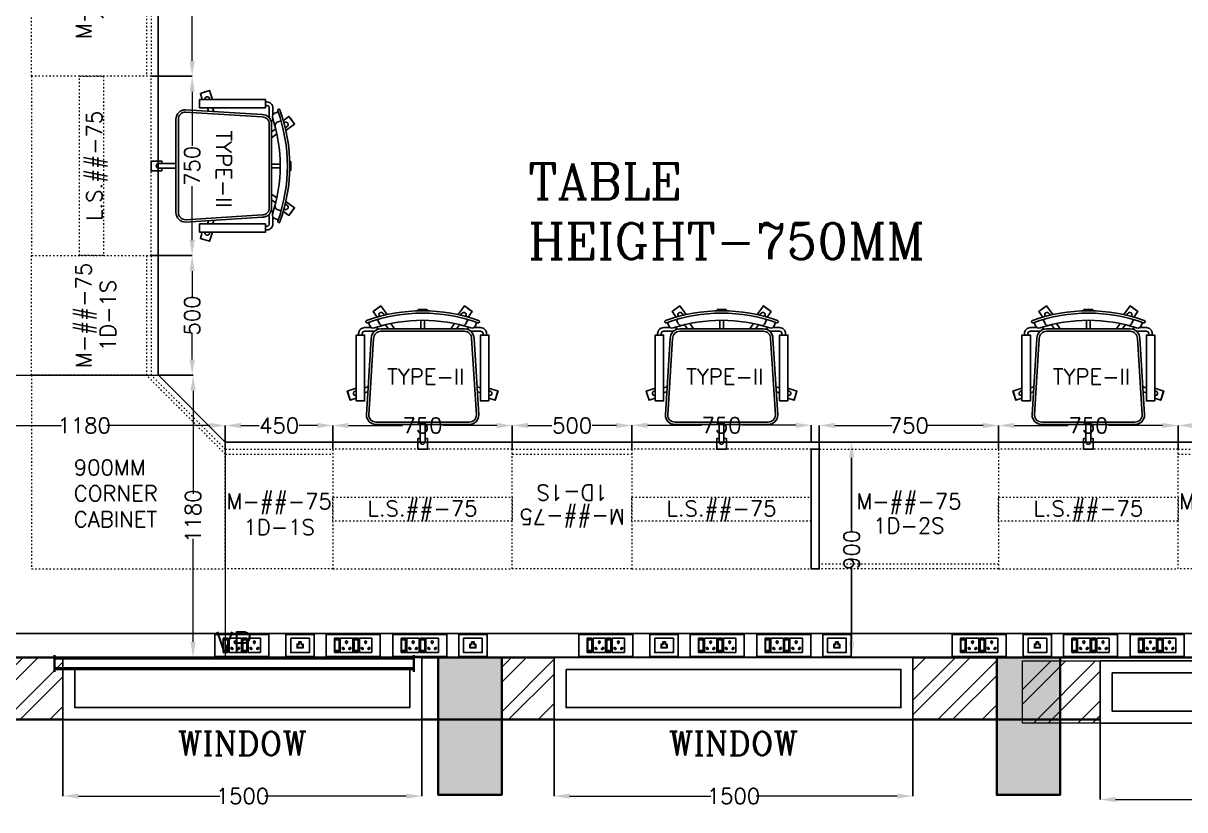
# Model space of a CAD drawing. Extents: x -52083 to 49512, y -145230 to 20224.
# Drawn here: x -46074 to -41217, y -20365 to -17077 of the extents above; entities that cross this region are included whole.
import ezdxf
from ezdxf.enums import TextEntityAlignment as Align

# ---------------------------------------------------------------- set-up
doc = ezdxf.new("R2010")
doc.units = 0
doc.header["$LTSCALE"] = 0.5
doc.header["$MEASUREMENT"] = 0
doc.header["$PDMODE"] = 32
doc.linetypes.add('ACAD_ISO03W100', pattern=[30, 12, -18])
for name, color, linetype, lineweight in [('COL', 1, 'Continuous', 35), ('DIM', 3, 'Continuous', 5), ('Hatch-1', 8, 'Continuous', 5), ('Sa-Block Text', 7, 'Continuous', 18), ('wall-1', 7, 'Continuous', 35)]:
    doc.layers.add(name, color=color, linetype=linetype, lineweight=lineweight)
for name, color, linetype in [('GC-2', 22, 'Continuous'), ('GF-1', 21, 'Continuous'), ('LABOFAB', 7, 'Continuous'), ('Partation', 7, 'Continuous'), ('PDF_Text', 5, 'Continuous'), ('SA-6MRP', 1, 'Continuous'), ('SA-6MUP', 223, 'Continuous'), ('SA-FUR', 3, 'Continuous'), ('SA-Lan', 3, 'Continuous'), ('View Panle', 6, 'Continuous')]:
    doc.layers.add(name, color=color, linetype=linetype)
doc.styles.add('ARIAL', font='romans.shx', dxfattribs={"height": 2.5})
doc.styles.add('PDF Arial', font='arial.ttf')
doc.styles.add('RomanS', font='romans.shx')
doc.styles.get("Standard").update_dxf_attribs({"font": 'romans.shx'})
doc.dimstyles.new('Sa-dim', dxfattribs={"dimtxt": 65, "dimasz": 65, "dimexe": 0, "dimexo": 0, "dimtad": 0, "dimdec": 0, "dimdsep": 46, "dimtxsty": 'Standard', "dimcen": 0, "dimclrd": 256, "dimclre": 7, "dimclrt": 1, "dimadec": 0, "dimazin": 0, "dimtfac": 1, "dimtdec": 0, "dimtmove": 0, "dimatfit": 3, "dimfxl": 1, "dimlwd": -1, "dimarcsym": 0})
pattern_1 = [(45, (5394.74, 2e-13), (-92.80777, 92.80777), []), (45, (5456.61, 2e-13), (-92.80777, 92.80777), [])]

# ---------------------------------------------------------------- blocks, each defined once
blk = doc.blocks.new('*U109')
at = {"color": 5}
blk.add_wipeout([(50, 400), (50, 240), (1450, 240), (1450, 400)], dxfattribs=at)
blk.add_wipeout([(0, 450), (0, 190), (1500, 190), (1500, 450)], dxfattribs=at)
for points in [[(0, 450), (0, 190), (1500, 190), (1500, 450)], [(50, 400), (50, 240), (1450, 240), (1450, 400)]]:
    blk.add_lwpolyline(points, close=True, dxfattribs=at)
blk = doc.blocks.new('*D409')
at = {"layer": 'Defpoints', "color": 0, "transparency": 16777216}
for p in [(-45907.8, -19988.3), (-44407.8, -19988.3), (-44407.8, -20308.2)]:
    blk.add_point(p, dxfattribs=at)
at = {"layer": 'DIM', "color": 7, "lineweight": -2, "transparency": 16777216}
for p, q in [((-45907.8, -19988.3), (-45907.8, -20308.2)), ((-44407.8, -19988.3), (-44407.8, -20308.2))]:
    blk.add_line(p, q, dxfattribs=at)
at = {"layer": 'DIM', "transparency": 16777216}
for p, q in [((-45842.8, -20308.2), (-45252.3, -20308.2)), ((-44472.8, -20308.2), (-45063.2, -20308.2))]:
    blk.add_line(p, q, dxfattribs=at)
for points in [[(-45842.8, -20297.4), (-45842.8, -20319), (-45907.8, -20308.2)], [(-44472.8, -20297.4), (-44472.8, -20319), (-44407.8, -20308.2)]]:
    blk.add_solid(points, dxfattribs=at)
at = {"layer": 'DIM', "color": 1, "transparency": 16777216, "insert": (-45157.8, -20308.2), "char_height": 65, "attachment_point": 5}
blk.add_mtext('1500', dxfattribs=at)
blk = doc.blocks.new('*D410')
at = {"layer": 'Defpoints', "color": 0, "transparency": 16777216}
for p in [(-43854.3, -19988.3), (-42354.3, -19988.3), (-42354.3, -20308.2)]:
    blk.add_point(p, dxfattribs=at)
at = {"layer": 'DIM', "color": 7, "lineweight": -2, "transparency": 16777216}
for p, q in [((-43854.3, -19988.3), (-43854.3, -20308.2)), ((-42354.3, -19988.3), (-42354.3, -20308.2))]:
    blk.add_line(p, q, dxfattribs=at)
at = {"layer": 'DIM', "transparency": 16777216}
for p, q in [((-43789.3, -20308.2), (-43198.8, -20308.2)), ((-42419.3, -20308.2), (-43009.7, -20308.2))]:
    blk.add_line(p, q, dxfattribs=at)
for points in [[(-43789.3, -20297.4), (-43789.3, -20319), (-43854.3, -20308.2)], [(-42419.3, -20297.4), (-42419.3, -20319), (-42354.3, -20308.2)]]:
    blk.add_solid(points, dxfattribs=at)
at = {"layer": 'DIM', "color": 1, "transparency": 16777216, "insert": (-43104.3, -20308.2), "char_height": 65, "attachment_point": 5}
blk.add_mtext('1500', dxfattribs=at)
blk = doc.blocks.new('*D422')
at = {"layer": 'Defpoints', "color": 0, "transparency": 16777216}
for p in [(-41571.3, -20002.8), (-40071.3, -20002.8), (-40071.3, -20322.8)]:
    blk.add_point(p, dxfattribs=at)
at = {"layer": 'DIM', "color": 7, "lineweight": -2, "transparency": 16777216}
for p, q in [((-41571.3, -20002.8), (-41571.3, -20322.8)), ((-40071.3, -20002.8), (-40071.3, -20322.8))]:
    blk.add_line(p, q, dxfattribs=at)
at = {"layer": 'DIM', "transparency": 16777216}
for p, q in [((-41506.3, -20322.8), (-40915.8, -20322.8)), ((-40136.3, -20322.8), (-40726.8, -20322.8))]:
    blk.add_line(p, q, dxfattribs=at)
for points in [[(-41506.3, -20311.9), (-41506.3, -20333.6), (-41571.3, -20322.8)], [(-40136.3, -20311.9), (-40136.3, -20333.6), (-40071.3, -20322.8)]]:
    blk.add_solid(points, dxfattribs=at)
at = {"layer": 'DIM', "color": 1, "transparency": 16777216, "insert": (-40821.3, -20322.8), "char_height": 65, "attachment_point": 5}
blk.add_mtext('1500', dxfattribs=at)
blk = doc.blocks.new('vp')
at = {"layer": 'View Panle'}
blk.add_lwpolyline([(-750, 0), (750, 0), (750, 50), (-750, 50), (-750, 0), (-750, 6), (750, 6), (750, 44), (-750, 44)], dxfattribs=at)
at = {"layer": 'View Panle', "color": 7, "style": 'RomanS'}
blk.add_text('VP', height=90, rotation=359.9977, dxfattribs=at).set_placement((-75.1, 67.2))
blk = doc.blocks.new('A$C34123dda')
at = {"layer": 'LABOFAB', "color": 230, "linetype": 'ACAD_ISO03W100', "lineweight": 13}
blk.add_line((-280, 310), (30, 0), dxfattribs=at)
at = {"layer": 'LABOFAB', "color": 96, "lineweight": 13, "true_color": 0x008500}
blk.add_lwpolyline([(900, 1180), (900, 1180), (900, 1180), (900, 0), (0, 0), (-280, 280), (-280, 1180)], close=True, dxfattribs=at)
at = {"layer": 'LABOFAB', "color": 230, "linetype": 'ACAD_ISO03W100', "lineweight": 13}
blk.add_lwpolyline([(50, 0), (530, 0), (530, 810), (-280, 810), (-280, 330)], close=True, dxfattribs=at)
blk = doc.blocks.new('*U102')
at = {"layer": 'SA-FUR', "color": 230, "linetype": 'ACAD_ISO03W100', "lineweight": 13}
blk.add_line((450, 20), (0, 20), dxfattribs=at)
blk.add_lwpolyline([(0, 500), (450, 500), (450, 0), (0, 0)], close=True, dxfattribs=at)
at = {"layer": 'SA-FUR', "color": 7}
for tag, p in [('TAG-2', (225, 357.8)), ('TAG', (225, 250))]:
    blk.add_attdef(tag, text='', height=65, rotation=180, dxfattribs=at).set_placement(p, align=Align.CENTER)
blk = doc.blocks.new('*U101')
at = {"layer": 'SA-FUR', "color": 230, "linetype": 'ACAD_ISO03W100', "lineweight": 13}
for points in [[(750, 500), (0, 500), (0, 0), (750, 0)], [(750, 200), (0, 200), (0, 300), (750, 300)]]:
    blk.add_lwpolyline(points, close=True, dxfattribs=at)
at = {"layer": 'SA-FUR', "color": 7}
blk.add_attdef('TAG-2', text='', height=65, dxfattribs=at).set_placement((375, 220), align=Align.CENTER)
blk = doc.blocks.new('*U100')
at = {"layer": 'SA-FUR', "color": 230, "linetype": 'ACAD_ISO03W100', "lineweight": 13}
for points in [[(750, 500), (0, 500), (0, 0), (750, 0)], [(750, 200), (0, 200), (0, 300), (750, 300)]]:
    blk.add_lwpolyline(points, close=True, dxfattribs=at)
at = {"layer": 'SA-FUR', "color": 7}
blk.add_attdef('TAG-2', text='', height=65, rotation=180, dxfattribs=at).set_placement((375, 295), align=Align.CENTER)
blk = doc.blocks.new('*U91')
at = {"layer": 'SA-FUR', "color": 230, "linetype": 'ACAD_ISO03W100', "lineweight": 13}
blk.add_line((750, 20), (0, 20), dxfattribs=at)
blk.add_lwpolyline([(0, 500), (750, 500), (750, 0), (0, 0)], close=True, dxfattribs=at)
at = {"layer": 'SA-FUR', "color": 7}
for tag, p in [('TAG', (375, 250)), ('TAG-2', (375, 148.4))]:
    blk.add_attdef(tag, text='', height=65, dxfattribs=at).set_placement(p, align=Align.CENTER)
blk = doc.blocks.new('*U93')
at = {"layer": 'SA-FUR', "color": 230, "linetype": 'ACAD_ISO03W100', "lineweight": 13}
blk.add_line((500, 20), (0, 20), dxfattribs=at)
blk.add_lwpolyline([(0, 500), (500, 500), (500, 0), (0, 0)], close=True, dxfattribs=at)
at = {"layer": 'SA-FUR', "color": 7}
for tag, p in [('TAG', (250, 250)), ('TAG-2', (250, 148.4))]:
    blk.add_attdef(tag, text='', height=65, dxfattribs=at).set_placement(p, align=Align.CENTER)
blk = doc.blocks.new('*D545')
at = {"layer": 'Defpoints', "color": 0, "transparency": 16777216}
for p in [(-44779, -18758.7), (-44779, -18858.3), (-44029, -18858.3)]:
    blk.add_point(p, dxfattribs=at)
at = {"layer": 'DIM', "color": 7, "lineweight": -2, "transparency": 16777216}
for p, q in [((-44779, -18858.3), (-44779, -18758.7)), ((-44029, -18858.3), (-44029, -18758.7))]:
    blk.add_line(p, q, dxfattribs=at)
at = {"layer": 'DIM', "transparency": 16777216}
for p, q in [((-44714, -18758.7), (-44488.2, -18758.7)), ((-44094, -18758.7), (-44319.8, -18758.7))]:
    blk.add_line(p, q, dxfattribs=at)
for points in [[(-44714, -18747.9), (-44714, -18769.5), (-44779, -18758.7)], [(-44094, -18747.9), (-44094, -18769.5), (-44029, -18758.7)]]:
    blk.add_solid(points, dxfattribs=at)
at = {"layer": 'DIM', "color": 1, "transparency": 16777216, "insert": (-44404, -18758.7), "char_height": 65, "attachment_point": 5}
blk.add_mtext('750', dxfattribs=at)
blk = doc.blocks.new('*D546')
at = {"layer": 'Defpoints', "color": 0, "transparency": 16777216}
for p in [(-45229, -18758.7), (-45229, -18858.3), (-44779, -18858.3)]:
    blk.add_point(p, dxfattribs=at)
at = {"layer": 'DIM', "color": 7, "lineweight": -2, "transparency": 16777216}
for p, q in [((-45229, -18858.3), (-45229, -18758.7)), ((-44779, -18858.3), (-44779, -18758.7))]:
    blk.add_line(p, q, dxfattribs=at)
at = {"layer": 'DIM', "transparency": 16777216}
for p, q in [((-45164, -18758.7), (-45088.2, -18758.7)), ((-44844, -18758.7), (-44919.8, -18758.7))]:
    blk.add_line(p, q, dxfattribs=at)
for points in [[(-45164, -18747.9), (-45164, -18769.5), (-45229, -18758.7)], [(-44844, -18747.9), (-44844, -18769.5), (-44779, -18758.7)]]:
    blk.add_solid(points, dxfattribs=at)
at = {"layer": 'DIM', "color": 1, "transparency": 16777216, "insert": (-45004, -18758.7), "char_height": 65, "attachment_point": 5}
blk.add_mtext('450', dxfattribs=at)
blk = doc.blocks.new('*D547')
at = {"layer": 'Defpoints', "color": 0, "transparency": 16777216}
for p in [(-45229, -18758.7), (-46409, -18833.2), (-45229, -18833.2)]:
    blk.add_point(p, dxfattribs=at)
at = {"layer": 'DIM', "color": 7, "lineweight": -2, "transparency": 16777216}
for p, q in [((-46409, -18833.2), (-46409, -18758.7)), ((-45229, -18833.2), (-45229, -18758.7))]:
    blk.add_line(p, q, dxfattribs=at)
at = {"layer": 'DIM', "transparency": 16777216}
for p, q in [((-46344, -18758.7), (-45913.6, -18758.7)), ((-45294, -18758.7), (-45724.5, -18758.7))]:
    blk.add_line(p, q, dxfattribs=at)
for points in [[(-46344, -18747.9), (-46344, -18769.5), (-46409, -18758.7)], [(-45294, -18747.9), (-45294, -18769.5), (-45229, -18758.7)]]:
    blk.add_solid(points, dxfattribs=at)
at = {"layer": 'DIM', "color": 1, "transparency": 16777216, "insert": (-45819, -18758.7), "char_height": 65, "attachment_point": 5}
blk.add_mtext('1180', dxfattribs=at)
blk = doc.blocks.new('*D548')
at = {"layer": 'Defpoints', "color": 0, "transparency": 16777216}
for p in [(-45509, -18548.3), (-45509, -19728.3), (-45363.9, -19728.3)]:
    blk.add_point(p, dxfattribs=at)
at = {"layer": 'DIM', "color": 7, "lineweight": -2, "transparency": 16777216}
for p, q in [((-45509, -18548.3), (-45363.9, -18548.3)), ((-45509, -19728.3), (-45363.9, -19728.3))]:
    blk.add_line(p, q, dxfattribs=at)
at = {"layer": 'DIM', "transparency": 16777216}
for p, q in [((-45363.9, -18613.3), (-45363.9, -19043.8)), ((-45363.9, -19663.3), (-45363.9, -19232.8))]:
    blk.add_line(p, q, dxfattribs=at)
for points in [[(-45374.7, -18613.3), (-45353.1, -18613.3), (-45363.9, -18548.3)], [(-45374.7, -19663.3), (-45353.1, -19663.3), (-45363.9, -19728.3)]]:
    blk.add_solid(points, dxfattribs=at)
at = {"layer": 'DIM', "color": 1, "transparency": 16777216, "insert": (-45363.9, -19138.3), "char_height": 65, "attachment_point": 5, "rotation": 90}
blk.add_mtext('1180', dxfattribs=at)
blk = doc.blocks.new('*D549')
at = {"layer": 'Defpoints', "color": 0, "transparency": 16777216}
for p in [(-45539, -18048.3), (-45367.6, -18048.3), (-45509, -18548.3)]:
    blk.add_point(p, dxfattribs=at)
at = {"layer": 'DIM', "color": 7, "lineweight": -2, "transparency": 16777216}
for p, q in [((-45539, -18048.3), (-45367.6, -18048.3)), ((-45509, -18548.3), (-45367.6, -18548.3))]:
    blk.add_line(p, q, dxfattribs=at)
at = {"layer": 'DIM', "transparency": 16777216}
for p, q in [((-45367.6, -18113.3), (-45367.6, -18226)), ((-45367.6, -18483.3), (-45367.6, -18370.6))]:
    blk.add_line(p, q, dxfattribs=at)
for points in [[(-45378.5, -18113.3), (-45356.8, -18113.3), (-45367.6, -18048.3)], [(-45378.5, -18483.3), (-45356.8, -18483.3), (-45367.6, -18548.3)]]:
    blk.add_solid(points, dxfattribs=at)
at = {"layer": 'DIM', "color": 1, "transparency": 16777216, "insert": (-45367.6, -18298.3), "char_height": 65, "attachment_point": 5, "rotation": 90}
blk.add_mtext('500', dxfattribs=at)
blk = doc.blocks.new('*D550')
at = {"layer": 'Defpoints', "color": 0, "transparency": 16777216}
for p in [(-45539, -17298.3), (-45367.6, -17298.3), (-45539, -18048.3)]:
    blk.add_point(p, dxfattribs=at)
at = {"layer": 'DIM', "color": 7, "lineweight": -2, "transparency": 16777216}
for p, q in [((-45539, -17298.3), (-45367.6, -17298.3)), ((-45539, -18048.3), (-45367.6, -18048.3))]:
    blk.add_line(p, q, dxfattribs=at)
at = {"layer": 'DIM', "transparency": 16777216}
for p, q in [((-45367.6, -17363.3), (-45367.6, -17589.1)), ((-45367.6, -17983.3), (-45367.6, -17757.5))]:
    blk.add_line(p, q, dxfattribs=at)
for points in [[(-45378.5, -17363.3), (-45356.8, -17363.3), (-45367.6, -17298.3)], [(-45378.5, -17983.3), (-45356.8, -17983.3), (-45367.6, -18048.3)]]:
    blk.add_solid(points, dxfattribs=at)
at = {"layer": 'DIM', "color": 1, "transparency": 16777216, "insert": (-45367.6, -17673.3), "char_height": 65, "attachment_point": 5, "rotation": 90}
blk.add_mtext('750', dxfattribs=at)
blk = doc.blocks.new('*D551')
at = {"layer": 'Defpoints', "color": 0, "transparency": 16777216}
for p in [(-45539, -16548.3), (-45367.6, -16548.3), (-45539, -17298.3)]:
    blk.add_point(p, dxfattribs=at)
at = {"layer": 'DIM', "color": 7, "lineweight": -2, "transparency": 16777216}
for p, q in [((-45539, -16548.3), (-45367.6, -16548.3)), ((-45539, -17298.3), (-45367.6, -17298.3))]:
    blk.add_line(p, q, dxfattribs=at)
at = {"layer": 'DIM', "transparency": 16777216}
for p, q in [((-45367.6, -16613.3), (-45367.6, -16839.1)), ((-45367.6, -17233.3), (-45367.6, -17007.5))]:
    blk.add_line(p, q, dxfattribs=at)
for points in [[(-45378.5, -16613.3), (-45356.8, -16613.3), (-45367.6, -16548.3)], [(-45378.5, -17233.3), (-45356.8, -17233.3), (-45367.6, -17298.3)]]:
    blk.add_solid(points, dxfattribs=at)
at = {"layer": 'DIM', "color": 1, "transparency": 16777216, "insert": (-45367.6, -16923.3), "char_height": 65, "attachment_point": 5, "rotation": 90}
blk.add_mtext('750', dxfattribs=at)
blk = doc.blocks.new('PCH-7022')
at = {"layer": 'GC-2', "color": 30, "ltscale": 10}
for p, q in [((-164.5, 243.5), (-159, 235.9)), ((-18.7, 254.1), (-19.1, 259.1)), ((18.7, 254.1), (19.1, 259.1)), ((164.5, 243.5), (159, 235.9)), ((-180.7, 231.7), (-179.9, 230.6)), ((-154.6, 195.8), (-142.2, 178.7)), ((-133.4, 200.6), (-117.5, 178.7)), ((-7.5, 214.3), (-7.5, 178.7)), ((7.5, 214.3), (7.5, 178.7)), ((133.4, 200.6), (117.5, 178.7)), ((154.6, 195.8), (142.2, 178.7)), ((180.7, 231.7), (179.9, 230.6)), ((-282.4, -81.2), (-277.5, -79.7)), ((-242.5, -68.3), (-227.6, -63.4)), ((-242.5, -89.3), (-229, -84.9)), ((242.5, -68.3), (227.6, -63.4)), ((242.5, -89.3), (229, -84.9)), ((282.4, -81.2), (277.5, -79.7)), ((-10, -293.7), (-10, -221.3)), ((10, -293.7), (10, -221.3))]:
    blk.add_line(p, q, dxfattribs=at)
for points in [[(-234.1, 213.6), (-234.1, 213.6, 0.416344), (-237.1, 207.2, 0.412086), (-230.7, 204.2), (-230.7, 204.2, -0.174031), (230.7, 204.2), (230.7, 204.2, 0.412086), (237.1, 207.2), (237.1, 207.2, 0.416344), (234.1, 213.6), (234.1, 213.6, 0.174031)], [(-195, -221.3), (195, -221.3, 0.414214), (235, -181.3), (215, 138.7, 0.414214), (175, 178.7), (-175, 178.7, 0.414214), (-215, 138.7), (-235, -181.3, 0.414214)], [(-195, -211.3), (195, -211.3, 0.414214), (225, -181.3), (205, 138.7, 0.414214), (175, 168.7), (-175, 168.7, 0.414214), (-205, 138.7), (-225, -181.3, 0.414214)]]:
    blk.add_lwpolyline(points, format="xyb", close=True, dxfattribs=at)
for points in [[(-190.2, 227.7), (-207.2, 251.2), (-174.8, 274.7), (-148.4, 238.3)], [(148.4, 238.3), (174.8, 274.7), (207.2, 251.2), (190.2, 227.7)], [(-277.5, -111.2), (-302.9, -119.5), (-315.3, -81.4), (-277.5, -69.1)], [(277.5, -69.1), (315.3, -81.4), (302.9, -119.5), (277.5, -111.2)], [(10, -280), (20, -280), (20, -325), (-20, -325), (-20, -280), (-10, -280)]]:
    blk.add_lwpolyline(points, dxfattribs=at)
for points in [[(19.1, 259.1, 0.013665), (-19.1, 259.1)], [(-225.9, 205.9), (-220.6, 191.5, 0.403288), (-201.9, 182.4), (-201.9, 182.4, -0.158526), (201.9, 182.4), (201.9, 182.4, 0.403288), (220.6, 191.5), (225.9, 205.9)], [(-193.1, 216.5, 0.029136), (-192.6, 216.6)], [(-188.5, 217.8), (-182.3, 202.3, 0.378791), (-164.6, 193.3)], [(188.5, 217.8), (182.3, 202.3), (182.3, 202.3, -0.378791), (164.6, 193.3)], [(192.6, 216.6, 0.029136), (193.1, 216.5, 0.029136)], [(-214.2, 183.7), (-242.5, 183.7, 0.414214), (-267.5, 158.7), (-267.5, 152.3)], [(-201.5, 168.7), (-242.5, 168.7, 0.414214), (-252.5, 158.7), (-252.5, 152.3)], [(-185.7, 177.3, 0.311343), (-195, 183.7), (-197.6, 183.7)], [(185.7, 177.3, -0.311343), (195, 183.7), (197.6, 183.7)], [(201.5, 168.7), (242.5, 168.7, -0.414214), (252.5, 158.7), (252.5, 152.3)], [(214.2, 183.7), (242.5, 183.7, -0.414214), (267.5, 158.7), (267.5, 152.3)]]:
    blk.add_lwpolyline(points, format="xyb", dxfattribs=at)
for points in [[(-237.1, 207.2), (-237.1, 207.2)], [(-277.5, -122.7), (-242.5, -122.7), (-242.5, 152.3), (-277.5, 152.3)], [(277.5, -122.7), (242.5, -122.7), (242.5, 152.3), (277.5, 152.3)]]:
    blk.add_lwpolyline(points, close=True, dxfattribs=at)
for centre, radius, start, end in [((0, 0), 325, 122.4719, 129.5281), ((-172.6, 237.6), 10, 36, 216), ((172.6, 237.6), 10, 324, 144), ((0, 0), 325, 50.4719, 57.5281), ((0, 0), 325, 194.4719, 201.5281), ((-279.3, -90.7), 10, 108, 280.2877), ((279.3, -90.7), 10, 259.7123, 72), ((0, 0), 325, 338.4719, 345.5281), ((0, 0), 325, 266.4719, 273.5281), ((0, -293.7), 10, 180, 0)]:
    blk.add_arc(centre, radius, start, end, dxfattribs=at)
at = {"layer": 'PDF_Text', "insert": (13.6, -21), "char_height": 65, "width": 310.353, "attachment_point": 5}
blk.add_mtext('{\\C1;TYPE-II}', dxfattribs=at)
blk = doc.blocks.new('*U132')
for points in [[(-59.4, 46), (59.4, 46), (59.4, -46), (-59.4, -46)], [(-39.1, 29.8), (39.1, 29.8), (39.1, -29.8), (-39.1, -29.8)], [(12.4, 5.6), (5.4, 5.6), (5.4, 14.6), (-5.4, 14.6), (-5.4, 5.6), (-12.4, 5.6), (-12.4, -10.5), (12.4, -10.5)], [(11.1, 4.3), (4.1, 4.3), (4.1, 13.4), (-4.1, 13.4), (-4.1, 4.3), (-11.1, 4.3), (-11.1, -9.2), (11.1, -9.2)]]:
    blk.add_lwpolyline(points, close=True)
at = {"layer": 'Sa-Block Text', "flags": 1}
for tag, p in [('PROJECTNAME', (15.2, 670.6)), ('FLOOR', (15.2, 581.1)), ('LABNAME', (15.2, 471.6)), ('ITEMNO:', (15.2, 374.3))]:
    blk.add_attdef(tag, text='', height=65, dxfattribs=at).set_placement(p, align=Align.MIDDLE_CENTER)
at = {"layer": 'Sa-Block Text'}
blk.add_attdef('CATALOGUE', text='', height=65, dxfattribs=at).set_placement((15.2, 223), align=Align.MIDDLE_CENTER)
blk = doc.blocks.new('*U130')
for p, q in [((-78.1, 29.8), (-78.1, -29.8)), ((-78.1, 29.8), (-78.1, -29.8)), ((-57.3, 29.8), (-78.1, 29.8)), ((-78.1, 29.8), (-57.3, 29.8)), ((-76.3, 23.3), (-76.3, -23.3)), ((-59.1, 23.3), (-76.3, 23.3)), ((-59.1, -23.3), (-59.1, 23.3)), ((-57.3, -29.8), (-57.3, 29.8)), ((-53.9, 29.8), (-1.7, 29.8)), ((-53.9, -29.8), (-53.9, 29.8)), ((-1.7, 29.8), (-1.7, -29.8)), ((1.7, 29.8), (1.7, -29.8)), ((1.7, 29.8), (1.7, -29.8)), ((22.5, 29.8), (1.7, 29.8)), ((1.7, 29.8), (22.5, 29.8)), ((3.5, 23.3), (3.5, -23.3)), ((20.7, 23.3), (3.5, 23.3)), ((20.7, -23.3), (20.7, 23.3)), ((22.5, -29.8), (22.5, 29.8)), ((25.9, -29.8), (25.9, 29.8)), ((25.9, 29.8), (78.1, 29.8)), ((78.1, 29.8), (78.1, -29.8)), ((-78.1, -29.8), (-57.3, -29.8)), ((-76.3, -21.2), (-59.1, -21.2)), ((-76.3, -23.3), (-59.1, -23.3)), ((-1.7, -29.8), (-53.9, -29.8)), ((1.7, -29.8), (22.5, -29.8)), ((3.5, -21.2), (20.7, -21.2)), ((3.5, -23.3), (20.7, -23.3)), ((78.1, -29.8), (25.9, -29.8))]:
    blk.add_line(p, q)
blk.add_lwpolyline([(-113, -46), (113, -46), (113, 46), (-113, 46)], close=True)
for centre, radius, start, end in [((-27.8, 14.7), 4.06, 307.1584, 232.8416), ((-27.8, 10.6), 2.59, 161.4031, 18.5969), ((52, 14.7), 4.06, 307.1584, 232.8416), ((52, 10.6), 2.59, 161.4031, 18.5969), ((-42.7, -11.6), 3.5, 5.2689, 272.51), ((-39.9, -14), 2.82, 202.6838, 75.0951), ((-15.7, -14), 2.82, 104.9049, 337.3162), ((-12.9, -11.6), 3.5, 267.49, 174.7311), ((37.1, -11.6), 3.5, 5.2689, 272.51), ((39.9, -14), 2.82, 202.6838, 75.0951), ((64.1, -14), 2.82, 104.9049, 337.3162), ((66.9, -11.6), 3.5, 267.49, 174.7311)]:
    blk.add_arc(centre, radius, start, end)
at = {"layer": 'Sa-Block Text', "flags": 1}
for tag, p in [('PROJECTNAME', (14.8, 619.1)), ('FLOOR', (14.8, 529.6)), ('LABNAME', (14.8, 420.1)), ('ITEMNO:', (14.8, 322.8))]:
    blk.add_attdef(tag, text='', height=65, dxfattribs=at).set_placement(p, align=Align.MIDDLE_CENTER)
at = {"layer": 'Sa-Block Text'}
blk.add_attdef('CATALOGUE', text='', height=65, dxfattribs=at).set_placement((14.8, 173.9), align=Align.MIDDLE_CENTER)
blk = doc.blocks.new('*D562')
at = {"color": 7, "lineweight": -2, "transparency": 16777216}
for p, q in [((-42470.4, -18828.3), (-42610.1, -18828.3)), ((-42470.4, -19728.3), (-42610.1, -19728.3))]:
    blk.add_line(p, q, dxfattribs=at)
at = {"transparency": 16777216}
for p, q in [((-42610.1, -18893.3), (-42610.1, -19206)), ((-42610.1, -19663.3), (-42610.1, -19350.6))]:
    blk.add_line(p, q, dxfattribs=at)
for points in [[(-42621, -18893.3), (-42599.3, -18893.3), (-42610.1, -18828.3)], [(-42621, -19663.3), (-42599.3, -19663.3), (-42610.1, -19728.3)]]:
    blk.add_solid(points, dxfattribs=at)
at = {"layer": 'Defpoints', "color": 0, "transparency": 16777216}
for p in [(-42470.4, -18828.3), (-42610.1, -19728.3), (-42470.4, -19728.3)]:
    blk.add_point(p, dxfattribs=at)
at = {"color": 1, "transparency": 16777216, "insert": (-42610.1, -19278.3), "char_height": 65, "attachment_point": 5, "rotation": 90}
blk.add_mtext('900', dxfattribs=at)
blk = doc.blocks.new('*D553')
at = {"layer": 'Defpoints', "color": 0, "transparency": 16777216}
for p in [(-41995.4, -18758.7), (-42745.4, -18858.3), (-41995.4, -18858.3)]:
    blk.add_point(p, dxfattribs=at)
at = {"layer": 'DIM', "color": 7, "lineweight": -2, "transparency": 16777216}
for p, q in [((-42745.4, -18858.3), (-42745.4, -18758.7)), ((-41995.4, -18858.3), (-41995.4, -18758.7))]:
    blk.add_line(p, q, dxfattribs=at)
at = {"layer": 'DIM', "transparency": 16777216}
for p, q in [((-42680.4, -18758.7), (-42442.4, -18758.7)), ((-42060.4, -18758.7), (-42298.3, -18758.7))]:
    blk.add_line(p, q, dxfattribs=at)
for points in [[(-42680.4, -18747.9), (-42680.4, -18769.5), (-42745.4, -18758.7)], [(-42060.4, -18747.9), (-42060.4, -18769.5), (-41995.4, -18758.7)]]:
    blk.add_solid(points, dxfattribs=at)
at = {"layer": 'DIM', "color": 1, "transparency": 16777216, "insert": (-42370.4, -18758.7), "char_height": 65, "attachment_point": 5}
blk.add_mtext('750', dxfattribs=at)
blk = doc.blocks.new('*D554')
at = {"layer": 'Defpoints', "color": 0, "transparency": 16777216}
for p in [(-41245.4, -18758.7), (-41995.4, -18858.3), (-41245.4, -18858.3)]:
    blk.add_point(p, dxfattribs=at)
at = {"layer": 'DIM', "color": 7, "lineweight": -2, "transparency": 16777216}
for p, q in [((-41995.4, -18858.3), (-41995.4, -18758.7)), ((-41245.4, -18858.3), (-41245.4, -18758.7))]:
    blk.add_line(p, q, dxfattribs=at)
at = {"layer": 'DIM', "transparency": 16777216}
for p, q in [((-41930.4, -18758.7), (-41704.6, -18758.7)), ((-41310.4, -18758.7), (-41536.2, -18758.7))]:
    blk.add_line(p, q, dxfattribs=at)
for points in [[(-41930.4, -18747.9), (-41930.4, -18769.5), (-41995.4, -18758.7)], [(-41310.4, -18747.9), (-41310.4, -18769.5), (-41245.4, -18758.7)]]:
    blk.add_solid(points, dxfattribs=at)
at = {"layer": 'DIM', "color": 1, "transparency": 16777216, "insert": (-41620.4, -18758.7), "char_height": 65, "attachment_point": 5}
blk.add_mtext('750', dxfattribs=at)
blk = doc.blocks.new('*D555')
at = {"layer": 'Defpoints', "color": 0, "transparency": 16777216}
for p in [(-40795.4, -18758.7), (-41245.4, -18858.3), (-40795.4, -18858.3)]:
    blk.add_point(p, dxfattribs=at)
at = {"layer": 'DIM', "color": 7, "lineweight": -2, "transparency": 16777216}
for p, q in [((-41245.4, -18858.3), (-41245.4, -18758.7)), ((-40795.4, -18858.3), (-40795.4, -18758.7))]:
    blk.add_line(p, q, dxfattribs=at)
at = {"layer": 'DIM', "transparency": 16777216}
for p, q in [((-41180.4, -18758.7), (-41104.6, -18758.7)), ((-40860.4, -18758.7), (-40936.2, -18758.7))]:
    blk.add_line(p, q, dxfattribs=at)
for points in [[(-41180.4, -18747.9), (-41180.4, -18769.5), (-41245.4, -18758.7)], [(-40860.4, -18747.9), (-40860.4, -18769.5), (-40795.4, -18758.7)]]:
    blk.add_solid(points, dxfattribs=at)
at = {"layer": 'DIM', "color": 1, "transparency": 16777216, "insert": (-41020.4, -18758.7), "char_height": 65, "attachment_point": 5}
blk.add_mtext('450', dxfattribs=at)
blk = doc.blocks.new('*D728')
at = {"layer": 'Defpoints', "color": 0, "transparency": 16777216}
for p in [(-44029, -18758.7), (-44029, -18858.3), (-43529, -18858.3)]:
    blk.add_point(p, dxfattribs=at)
at = {"layer": 'DIM', "color": 7, "lineweight": -2, "transparency": 16777216}
for p, q in [((-44029, -18858.3), (-44029, -18758.7)), ((-43529, -18858.3), (-43529, -18758.7))]:
    blk.add_line(p, q, dxfattribs=at)
at = {"layer": 'DIM', "transparency": 16777216}
for p, q in [((-43964, -18758.7), (-43863.2, -18758.7)), ((-43594, -18758.7), (-43694.8, -18758.7))]:
    blk.add_line(p, q, dxfattribs=at)
for points in [[(-43964, -18747.9), (-43964, -18769.5), (-44029, -18758.7)], [(-43594, -18747.9), (-43594, -18769.5), (-43529, -18758.7)]]:
    blk.add_solid(points, dxfattribs=at)
at = {"layer": 'DIM', "color": 1, "transparency": 16777216, "insert": (-43779, -18758.7), "char_height": 65, "attachment_point": 5}
blk.add_mtext('500', dxfattribs=at)
blk = doc.blocks.new('*D729')
at = {"layer": 'Defpoints', "color": 0, "transparency": 16777216}
for p in [(-43529, -18757.9), (-43529, -18828.3), (-42779, -18828.3)]:
    blk.add_point(p, dxfattribs=at)
at = {"layer": 'DIM', "color": 7, "lineweight": -2, "transparency": 16777216}
for p, q in [((-43529, -18828.3), (-43529, -18757.9)), ((-42779, -18828.3), (-42779, -18757.9))]:
    blk.add_line(p, q, dxfattribs=at)
at = {"layer": 'DIM', "transparency": 16777216}
for p, q in [((-43464, -18757.9), (-43238.2, -18757.9)), ((-42844, -18757.9), (-43069.8, -18757.9))]:
    blk.add_line(p, q, dxfattribs=at)
for points in [[(-43464, -18747.1), (-43464, -18768.7), (-43529, -18757.9)], [(-42844, -18747.1), (-42844, -18768.7), (-42779, -18757.9)]]:
    blk.add_solid(points, dxfattribs=at)
at = {"layer": 'DIM', "color": 1, "transparency": 16777216, "insert": (-43154, -18757.9), "char_height": 65, "attachment_point": 5}
blk.add_mtext('750', dxfattribs=at)
blk = doc.blocks.new('*U131')
at = {"ltscale": 300}
for p, q in [((-78.1, 29.8), (-78.1, -29.8)), ((-78.1, 29.8), (-78.1, -29.8)), ((-57.3, 29.8), (-78.1, 29.8)), ((-78.1, 29.8), (-57.3, 29.8)), ((-76.3, 23.3), (-76.3, -23.3)), ((-59.1, 23.3), (-76.3, 23.3)), ((-59.1, -23.3), (-59.1, 23.3)), ((-57.3, -29.8), (-57.3, 29.8)), ((-53.9, 29.8), (-1.7, 29.8)), ((-53.9, -29.8), (-53.9, 29.8)), ((-1.7, 29.8), (-1.7, -29.8)), ((1.7, 29.8), (1.7, -29.8)), ((1.7, 29.8), (1.7, -29.8)), ((22.5, 29.8), (1.7, 29.8)), ((1.7, 29.8), (22.5, 29.8)), ((3.5, 23.3), (3.5, -23.3)), ((20.7, 23.3), (3.5, 23.3)), ((20.7, -23.3), (20.7, 23.3)), ((22.5, -29.8), (22.5, 29.8)), ((25.9, -29.8), (25.9, 29.8)), ((25.9, 29.8), (78.1, 29.8)), ((78.1, 29.8), (78.1, -29.8)), ((-78.1, -29.8), (-57.3, -29.8)), ((-76.3, -21.2), (-59.1, -21.2)), ((-76.3, -23.3), (-59.1, -23.3)), ((-1.7, -29.8), (-53.9, -29.8)), ((1.7, -29.8), (22.5, -29.8)), ((3.5, -21.2), (20.7, -21.2)), ((3.5, -23.3), (20.7, -23.3)), ((78.1, -29.8), (25.9, -29.8))]:
    blk.add_line(p, q, dxfattribs=at)
blk.add_lwpolyline([(-113, -46), (113, -46), (113, 46), (-113, 46)], close=True, dxfattribs=at)
for centre, radius, start, end in [((-27.8, 14.7), 4.06, 307.1584, 232.8416), ((-27.8, 10.6), 2.59, 161.4031, 18.5969), ((52, 14.7), 4.06, 307.1584, 232.8416), ((52, 10.6), 2.59, 161.4031, 18.5969), ((-42.7, -11.6), 3.5, 5.2689, 272.51), ((-39.9, -14), 2.82, 202.6838, 75.0951), ((-15.7, -14), 2.82, 104.9049, 337.3162), ((-12.9, -11.6), 3.5, 267.49, 174.7311), ((37.1, -11.6), 3.5, 5.2689, 272.51), ((39.9, -14), 2.82, 202.6838, 75.0951), ((64.1, -14), 2.82, 104.9049, 337.3162), ((66.9, -11.6), 3.5, 267.49, 174.7311)]:
    blk.add_arc(centre, radius, start, end, dxfattribs=at)
at = {"layer": 'Sa-Block Text', "flags": 1}
for tag, p in [('PROJECTNAME', (102.4, 776)), ('FLOOR', (102.4, 686.5)), ('LABNAME', (102.4, 577)), ('ITEMNO:', (102.4, 479.7))]:
    blk.add_attdef(tag, text='', height=65, dxfattribs=at).set_placement(p, align=Align.MIDDLE_CENTER)
at = {"layer": 'Sa-Block Text'}
blk.add_attdef('CATALOGUE', text='', height=65, dxfattribs=at).set_placement((102.4, 360.5), align=Align.MIDDLE_CENTER)

msp = doc.modelspace()

# ---------------------------------------------------------------- hatches: boundary and pattern name
at = {"layer": 'COL'}
h = msp.add_hatch(color=256, dxfattribs=at)
h.dxf.hatch_style = 1
h.paths.add_polyline_path([(-44073.5, -19728.3), (-44338.5, -19728.3), (-44338.5, -20303.3), (-44073.5, -20303.3)])
h = msp.add_hatch(color=256, dxfattribs=at)
h.dxf.hatch_style = 1
h.paths.add_polyline_path([(-41738.5, -19728.3), (-42003.5, -19728.3), (-42003.5, -20303.3), (-41738.5, -20303.3)])

# ---------------------------------------------------------------- linework, layer by layer
msp.add_line((-43209.5, -19728.3, 2637.8), (-46409.5, -19728.3, 2637.8))
at = {"color": 4, "elevation": 2637.8}
msp.add_lwpolyline([(-42779, -18858.3), (-42745.4, -18858.3), (-42745.4, -19358.3), (-42779, -19358.3)], close=True, dxfattribs=at)
at = {"layer": 'COL', "elevation": 2637.8}
for points in [[(-44338.5, -19728.3), (-44073.5, -19728.3), (-44073.5, -20303.3), (-44338.5, -20303.3)], [(-42003.5, -19728.3), (-41738.5, -19728.3), (-41738.5, -20303.3), (-42003.5, -20303.3)]]:
    msp.add_lwpolyline(points, close=True, dxfattribs=at)
at = {"layer": 'Partation'}
for p, q in [((-45944.8, -19719.2, 2637.8), (-45944.8, -19789.2, 2637.8)), ((-45941.8, -19719.2, 2637.8), (-45941.8, -19789.2, 2637.8))]:
    msp.add_line(p, q, dxfattribs=at)
at = {"layer": 'SA-FUR'}
for q in [(-45229, -18828.3, 2637.8), (-40795.4, -18828.3, 2637.8), (-40795.4, -18828.3, 2637.8)]:
    msp.add_line((-42470.4, -18828.3, 2637.8), q, dxfattribs=at)
at = {"layer": 'SA-FUR', "elevation": 2637.8}
msp.add_lwpolyline([(-45509.5, -18548.3), (-45509.5, -13943.3)], dxfattribs=at)
at = {"layer": 'wall-1', "elevation": 2637.8}
msp.add_lwpolyline([(-24057.5, -19988.3), (-46669.5, -19988.3), (-46669.5, -19728.3), (-24057.5, -19728.3)], close=True, dxfattribs=at)

# ---------------------------------------------------------------- block references
at = {"layer": 'GF-1', "color": 7, "rotation": 270}
msp.add_blockref('PCH-7022', (-45214, -17673.3, 2637.8), dxfattribs=at)
at = {"layer": 'GF-1', "color": 7}
for p in [(-44404, -18533.3, 2637.8), (-43154, -18533.3, 2637.8), (-41620.4, -18533.3, 2637.8)]:
    msp.add_blockref('PCH-7022', p, dxfattribs=at)
at = {"layer": 'SA-6MRP', "color": 7}
msp.add_blockref('*U131', (-42076.7, -19678.3, 2637.8), dxfattribs=at)
at = {"layer": 'SA-FUR'}
for name, p, rotation, values in [('*U91', (-45539, -17298.3, 2637.8), 90, {'TAG': 'M-##-75', 'TAG-2': '1D-2S'}), ('*U100', (-46039, -17298.3, 2637.8), 270, {'TAG-2': 'L.S.##-75'}), ('*U93', (-45539, -18548.3, 2637.8), 90, {'TAG': 'M-##-75', 'TAG-2': '1D-1S'}), ('*U102', (-44779, -18858.3, 2637.8), 180, {'TAG': 'M-##-75', 'TAG-2': '1D-1S'}), ('*U93', (-43529, -18858.3, 2637.8), 180, {'TAG': 'M-##-75', 'TAG-2': '1D-1S'}), ('*U102', (-40795.4, -18858.3, 2637.8), 180, {'TAG': 'M-##-75', 'TAG-2': '1D-1S'})]:
    msp.add_blockref(name, p, dxfattribs=dict(at, rotation=rotation)).add_auto_attribs(values)
for name, p, values in [('*U101', (-44779, -19358.3, 2637.8), {'TAG-2': 'L.S.##-75'}), ('*U101', (-43529, -19358.3, 2637.8), {'TAG-2': 'L.S.##-75'}), ('*U91', (-42745.4, -19358.3, 2637.8), {'TAG': 'M-##-75', 'TAG-2': '1D-2S'}), ('*U101', (-41995.4, -19358.3, 2637.8), {'TAG-2': 'L.S.##-75'})]:
    msp.add_blockref(name, p, dxfattribs=at).add_auto_attribs(values)
at = {"layer": 'SA-Lan', "color": 7}
for p in [(-44193.8, -19678.3, 2637.8), (-41833.6, -19678.3, 2637.8)]:
    msp.add_blockref('*U132', p, dxfattribs=at)

# ---------------------------------------------------------------- texts
at = {"color": 5, "insert": (-45862.3, -18901.7, 2637.8), "char_height": 65, "width": 513.111, "attachment_point": 1, "style": 'ARIAL'}
msp.add_mtext('{\\C7;900MM\\PCORNER CABINET}', dxfattribs=at)
at = {"layer": 'PDF_Text'}
for s, insert, char_height, attachment_point, style in [('{\\Fromanc|c0;\\C1;TABLE\\PHEIGHT-750MM}', (-43962.5, -18062.7), 150, 7, 'PDF Arial'), ('{\\Fromanc|c0;WINDOW}', (-45157.8, -20038.3, 2637.8), 100, 2, 'RomanS'), ('{\\Fromanc|c0;WINDOW}', (-43104.3, -20038.3, 2637.8), 100, 2, 'RomanS')]:
    msp.add_mtext(s, dxfattribs=dict(at, insert=insert, char_height=char_height, attachment_point=attachment_point, style=style))

# ---------------------------------------------------------------- dimensions: what is measured, and where the dimension line sits
at = {"layer": 'DIM', "color": 7}
for base, p1, p2, angle, picture, middle in [((-45367.6, -16548.3, 2637.8), (-45539, -17298.3, 2637.8), (-45539, -16548.3, 2637.8), 90, '*D551', (-45367.6, -16923.3, 2637.8)), ((-45367.6, -17298.3, 2637.8), (-45539, -18048.3, 2637.8), (-45539, -17298.3, 2637.8), 90, '*D550', (-45367.6, -17673.3, 2637.8)), ((-41245.4, -18758.7, 2637.8), (-41995.4, -18858.3, 2637.8), (-41245.4, -18858.3, 2637.8), 180, '*D554', (-41620.4, -18758.7, 2637.8)), ((-40795.4, -18758.7, 2637.8), (-41245.4, -18858.3, 2637.8), (-40795.4, -18858.3, 2637.8), 180, '*D555', (-41020.4, -18758.7, 2637.8))]:
    dim = msp.add_linear_dim(base=base, p1=p1, p2=p2, angle=angle, dimstyle='Sa-dim', override={"dimtmove": 1}, dxfattribs=at)
    dim.commit()
    dim.dimension.update_dxf_attribs({"geometry": picture, "text_midpoint": middle})
for base, p1, p2, angle, picture, middle in [((-45367.6, -18048.3, 2637.8), (-45509, -18548.3, 2637.8), (-45539, -18048.3, 2637.8), 90, '*D549', (-45367.6, -18298.3, 2637.8)), ((-41995.4, -18758.7, 2637.8), (-42745.4, -18858.3, 2637.8), (-41995.4, -18858.3, 2637.8), 180, '*D553', (-42370.4, -18758.7, 2637.8))]:
    dim = msp.add_linear_dim(base=base, p1=p1, p2=p2, angle=angle, dimstyle='Sa-dim', dxfattribs=at)
    dim.commit()
    dim.dimension.update_dxf_attribs({"geometry": picture, "text_midpoint": middle})
dim = msp.add_linear_dim(base=(-45229, -18758.7, 2637.8), p1=(-46409, -18833.2, 2637.8), p2=(-45229, -18833.2, 2637.8), dimstyle='Sa-dim', dxfattribs=at)
dim.commit()
dim.dimension.update_dxf_attribs({"geometry": '*D547', "text_midpoint": (-45819, -18758.7, 2637.8)})
for base, p1, p2, picture, middle in [((-45229, -18758.7, 2637.8), (-44779, -18858.3, 2637.8), (-45229, -18858.3, 2637.8), '*D546', (-45004, -18758.7, 2637.8)), ((-44779, -18758.7, 2637.8), (-44029, -18858.3, 2637.8), (-44779, -18858.3, 2637.8), '*D545', (-44404, -18758.7, 2637.8)), ((-44029, -18758.7, 2637.8), (-43529, -18858.3, 2637.8), (-44029, -18858.3, 2637.8), '*D728', (-43779, -18758.7, 2637.8)), ((-43529, -18757.9, 2637.8), (-42779, -18828.3, 2637.8), (-43529, -18828.3, 2637.8), '*D729', (-43154, -18757.9, 2637.8))]:
    dim = msp.add_linear_dim(base=base, p1=p1, p2=p2, dimstyle='Sa-dim', override={"dimtmove": 1}, dxfattribs=at)
    dim.commit()
    dim.dimension.update_dxf_attribs({"geometry": picture, "text_midpoint": middle})

# ---------------------------------------------------------------- next in the draw order: block references
for p in [(-45907.8, -20178.3, 2637.8), (-43854.3, -20178.3, 2637.8), (-41571.3, -20192.8, 2637.8)]:
    msp.add_blockref('*U109', p)

# ---------------------------------------------------------------- next in the draw order: hatches: boundary and pattern name
at = {"layer": 'Hatch-1'}
h = msp.add_hatch(dxfattribs=at)
h.set_pattern_fill('ANSI32,_O', color=256, scale=350)
h.set_pattern_definition(pattern_1)
h.paths.add_polyline_path([(-45907.8, -19988.3), (-46404.5, -19988.3), (-46404.5, -19728.3), (-45907.8, -19728.3)])
h = msp.add_hatch(dxfattribs=at)
h.set_pattern_fill('ANSI32,_O', color=256, scale=350)
h.set_pattern_definition(pattern_1)
h.paths.add_polyline_path([(-43854.3, -19728.3), (-44073.5, -19728.3), (-44073.5, -19988.3), (-43854.3, -19988.3)])
h = msp.add_hatch(dxfattribs=at)
h.set_pattern_fill('ANSI32,_O', color=256, scale=350)
h.set_pattern_definition(pattern_1)
h.paths.add_polyline_path([(-42003.5, -19988.3), (-42354.3, -19988.3), (-42354.3, -19728.3), (-42003.5, -19728.3)])
h = msp.add_hatch(dxfattribs=at)
h.set_pattern_fill('ANSI32,_O', color=256, scale=350)
h.set_pattern_definition([(45, (5237.93, -14.57), (-92.80777, 92.80777), []), (45, (5299.8, -14.57), (-92.80777, 92.80777), [])])
h.paths.add_polyline_path([(-41571.3, -20002.8), (-41895.3, -20002.8), (-41895.3, -19742.8), (-41571.3, -19742.8)])

# ---------------------------------------------------------------- next in the draw order: linework, layer by layer
msp.add_line((-42814.9, -19728.3, 2637.8), (-39614.9, -19728.3, 2637.8))
at = {"color": 1, "elevation": 2637.8}
msp.add_lwpolyline([(-46109, -19728.3), (-39915.4, -19728.3), (-39915.4, -19628.3), (-46109, -19628.3)], close=True, dxfattribs=at)
at = {"layer": 'Hatch-1', "elevation": 2637.8}
for points in [[(-45907.8, -19988.3), (-46404.5, -19988.3), (-46404.5, -19728.3), (-45907.8, -19728.3)], [(-44338.5, -19988.3), (-44407.8, -19988.3), (-44407.8, -19728.3), (-44338.5, -19728.3)], [(-43854.3, -19728.3), (-44073.5, -19728.3), (-44073.5, -19988.3), (-43854.3, -19988.3)], [(-42003.5, -19988.3), (-42354.3, -19988.3), (-42354.3, -19728.3), (-42003.5, -19728.3)], [(-41571.3, -20002.8), (-41895.3, -20002.8), (-41895.3, -19742.8), (-41571.3, -19742.8)]]:
    msp.add_lwpolyline(points, close=True, dxfattribs=at)
at = {"layer": 'Partation'}
for p, q in [((-44441.8, -19719.2, 2637.8), (-44441.8, -19789.2, 2637.8)), ((-44438.8, -19719.2, 2637.8), (-44438.8, -19789.2, 2637.8))]:
    msp.add_line(p, q, dxfattribs=at)

# ---------------------------------------------------------------- next in the draw order: block references
at = {"color": 1, "rotation": 180}
msp.add_blockref('A$C34123dda', (-45509, -18548.3, 2637.8), dxfattribs=at)
at = {"layer": 'SA-6MRP', "color": 7}
for p in [(-45159.7, -19678.3, 2637.8), (-43637.6, -19678.3, 2637.8)]:
    msp.add_blockref('*U131', p, dxfattribs=at)
at = {"layer": 'SA-6MUP', "color": 7}
for p in [(-44694.3, -19678.3, 2637.8), (-44416.1, -19678.3, 2637.8), (-43172.1, -19678.3, 2637.8), (-42894, -19678.3, 2637.8), (-41611.2, -19678.3, 2637.8), (-41333.1, -19678.3, 2637.8)]:
    msp.add_blockref('*U130', p, dxfattribs=at)
at = {"layer": 'SA-Lan', "color": 7}
for p in [(-44916.6, -19678.3, 2637.8), (-43394.5, -19678.3, 2637.8), (-42671.6, -19678.3, 2637.8)]:
    msp.add_blockref('*U132', p, dxfattribs=at)
at = {"layer": 'View Panle'}
msp.add_blockref('vp', (-45191.8, -19778.3, 2637.8), dxfattribs=at)

# ---------------------------------------------------------------- next in the draw order: dimensions: what is measured, and where the dimension line sits
dim = msp.add_linear_dim(base=(-42610.1, -19728.3, 2637.8), p1=(-42470.4, -18828.3, 2637.8), p2=(-42470.4, -19728.3, 2637.8), angle=90, dimstyle='Sa-dim')
dim.commit()
dim.dimension.update_dxf_attribs({"geometry": '*D562', "text_midpoint": (-42610.1, -19278.3, 2637.8)})
at = {"layer": 'DIM', "color": 7}
dim = msp.add_linear_dim(base=(-45363.9, -19728.3, 2637.8), p1=(-45509, -18548.3, 2637.8), p2=(-45509, -19728.3, 2637.8), angle=90, dimstyle='Sa-dim', dxfattribs=at)
dim.commit()
dim.dimension.update_dxf_attribs({"geometry": '*D548', "text_midpoint": (-45363.9, -19138.3, 2637.8)})
for base, p1, p2, picture, middle in [((-44407.8, -20308.2, 2637.8), (-45907.8, -19988.3, 2637.8), (-44407.8, -19988.3, 2637.8), '*D409', (-45157.8, -20308.2, 2637.8)), ((-42354.3, -20308.2, 2637.8), (-43854.3, -19988.3, 2637.8), (-42354.3, -19988.3, 2637.8), '*D410', (-43104.3, -20308.2, 2637.8)), ((-40071.3, -20322.8, 2637.8), (-41571.3, -20002.8, 2637.8), (-40071.3, -20002.8, 2637.8), '*D422', (-40821.3, -20322.8, 2637.8))]:
    dim = msp.add_linear_dim(base=base, p1=p1, p2=p2, dimstyle='Sa-dim', dxfattribs=at)
    dim.commit()
    dim.dimension.update_dxf_attribs({"geometry": picture, "text_midpoint": middle})

doc.saveas('drawing.dxf')
